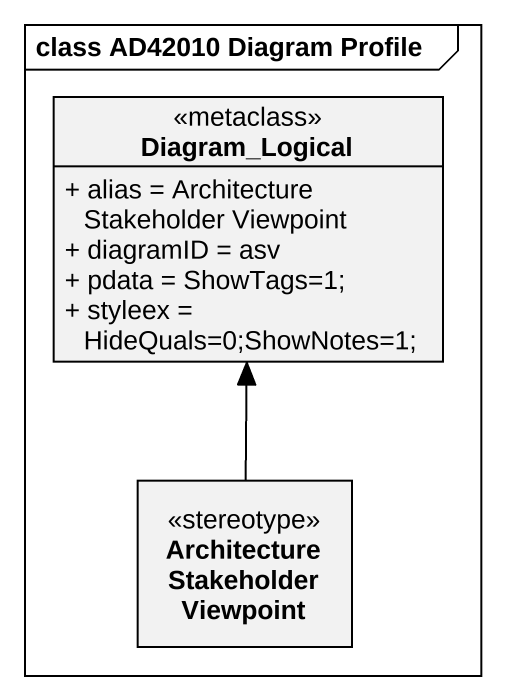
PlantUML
@startuml
mainframe class AD42010 Diagram Profile
hide circle
hide empty members
skinparam classAttributeIconSize 0
class Diagram_Logical <<metaclass>> {
  + alias = Architecture Stakeholder Viewpoint
  + diagramID = asv
  + pdata = ShowTags=1;
  + styleex = HideQuals=0;ShowNotes=1;
}
class "Architecture Stakeholder Viewpoint" as Architecture_Stakeholder <<stereotype>>
Architecture_Stakeholder -up-> Diagram_Logical
@enduml
